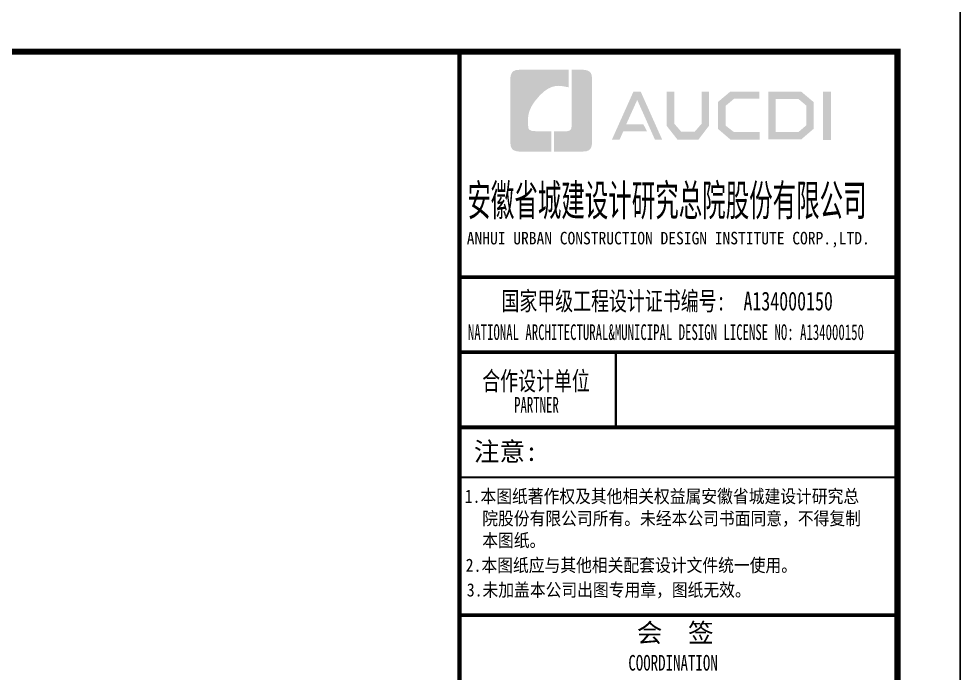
# Model space of a CAD drawing. Extents: x 679383 to 1725648, y -4158549 to 860327.
# Drawn here: x 798157 to 813195, y -2254661 to -2244208 of the extents above; entities that cross this region are included whole.
import ezdxf

# ---------------------------------------------------------------- set-up
doc = ezdxf.new("R2010")
doc.units = 0
doc.header["$LTSCALE"] = 1000
doc.header["$MEASUREMENT"] = 0
for name, color, linetype in [('PUB_TITLE', 7, 'Continuous'), ('图框', 140, 'Continuous'), ('图签文字', 147, 'Continuous')]:
    doc.layers.add(name, color=color, linetype=linetype)
doc.styles.add('HT', font='simhei.ttf')
doc.styles.add('建筑图签-1', font='simhei.ttf', dxfattribs={"width": 0.7})

# ---------------------------------------------------------------- blocks, each defined once
blk = doc.blocks.new('院标1')
h = blk.add_hatch(color=150)
h.dxf.hatch_style = 1
h.set_gradient(color1=(33, 113, 253), color2=(33, 113, 253), tint=1, name='INVCURVED')
edge = h.paths.add_edge_path()
edge.add_spline(control_points=[(116373, 648379), (116379, 648379), (116382, 648379), (116391, 648379), (116391, 648379), (116391, 648379), (116616, 648379), (116616, 648379), (116616, 648379), (116616, 648379), (116616, 648054), (116616, 648054), (116616, 648054), (116616, 648054), (116108, 648054), (116108, 648054), (116108, 648054), (116028, 648054), (115963, 648111), (115963, 648199), (115963, 648199), (115963, 648199), (115963, 649215), (115963, 649215), (115963, 649215), (115963, 649295), (116018, 649360), (116108, 649360), (116108, 649360), (116108, 649360), (116897, 649360), (116897, 649360), (116897, 649360), (116897, 649360), (116897, 649080), (116897, 649080), (116897, 649080), (116897, 649080), (116566, 649140), (116356, 648859), (116356, 648859), (116245, 648719), (116240, 648545), (116247, 648466), (116247, 648466), (116254, 648386), (116247, 648466), (116247, 648466), (116247, 648466), (116247, 648466), (116258, 648374), (116373, 648379)], knot_values=[0, 0, 0, 0, 0.071429, 0.071429, 0.071429, 0.107143, 0.142857, 0.142857, 0.142857, 0.178571, 0.214286, 0.214286, 0.214286, 0.25, 0.285714, 0.285714, 0.285714, 0.321429, 0.357143, 0.357143, 0.357143, 0.392857, 0.428571, 0.428571, 0.428571, 0.464286, 0.5, 0.5, 0.5, 0.535714, 0.571429, 0.571429, 0.571429, 0.607143, 0.642857, 0.642857, 0.642857, 0.678571, 0.714286, 0.714286, 0.714286, 0.75, 0.785714, 0.785714, 0.785714, 0.821429, 0.857143, 0.857143, 0.857143, 0.928571, 1, 1, 1, 1], degree=3, periodic=0)
h = blk.add_hatch(color=150)
h.dxf.hatch_style = 1
h.set_gradient(color1=(33, 113, 253), color2=(33, 113, 253), tint=1, name='INVCURVED')
edge = h.paths.add_edge_path()
edge.add_spline(control_points=[(117268, 649215), (117268, 649215), (117268, 648199), (117268, 648199), (117268, 648199), (117268, 648114), (117212, 648054), (117123, 648054), (117123, 648054), (117123, 648054), (116663, 648054), (116663, 648054), (116663, 648054), (116663, 648054), (116663, 648379), (116663, 648379), (116663, 648379), (116663, 648379), (116865, 648379), (116865, 648379), (116865, 648379), (116907, 648379), (116941, 648413), (116941, 648455), (116941, 648455), (116941, 648455), (116941, 649360), (116941, 649360), (116941, 649360), (116941, 649360), (117123, 649360), (117123, 649360), (117123, 649360), (117204, 649360), (117268, 649306), (117268, 649215)], knot_values=[0, 0, 0, 0, 0.1, 0.1, 0.1, 0.15, 0.2, 0.2, 0.2, 0.25, 0.3, 0.3, 0.3, 0.35, 0.4, 0.4, 0.4, 0.45, 0.5, 0.5, 0.5, 0.55, 0.6, 0.6, 0.6, 0.65, 0.7, 0.7, 0.7, 0.75, 0.8, 0.8, 0.8, 0.9, 1, 1, 1, 1], degree=3, periodic=0)
blk = doc.blocks.new('2q3q2342q35q2343r5q23rwetr')
at = {"layer": 'PUB_TITLE'}
h = blk.add_hatch(color=147, dxfattribs=at)
h.paths.add_polyline_path([(3533426, 3160669), (3533552, 3160669), (3533552, 3159898), (3533426, 3159898)])
h.paths.add_polyline_path([(3532673, 3160552), (3532673, 3160026), (3533034, 3160026), (3533158, 3160133), (3533158, 3160451), (3533038, 3160552)], flags=16)
h.paths.add_polyline_path([(3532555, 3160670), (3532555, 3159908), (3533078, 3159908), (3533276, 3160078), (3533276, 3160506), (3533081, 3160670)])
h.paths.add_polyline_path([(3532412, 3160674), (3532412, 3160558), (3532005, 3160558), (3531873, 3160447), (3531873, 3160128), (3532005, 3160025), (3532415, 3160025), (3532415, 3159904), (3531951, 3159904), (3531748, 3160078), (3531748, 3160506), (3531947, 3160674)])
h.paths.add_polyline_path([(3530929, 3160672), (3531050, 3160672), (3531050, 3160161), (3531164, 3160030), (3531375, 3160030), (3531489, 3160161), (3531489, 3160672), (3531603, 3160672), (3531603, 3160124), (3531438, 3159907), (3531101, 3159907), (3530929, 3160126)])
h.paths.add_polyline_path([(3530398, 3160671), (3530515, 3160671), (3530857, 3159906), (3530741, 3159906), (3530459, 3160540), (3530284, 3160152), (3530556, 3160152), (3530616, 3160037), (3530236, 3160037), (3530177, 3159904), (3530054, 3159904)])
at = {"layer": '图框'}
for p, q in [((3527618, 3157710), (3534618, 3157710)), ((3527618, 3157710), (3534618, 3157710)), ((3527618, 3156510), (3534618, 3156510))]:
    blk.add_line(p, q, dxfattribs=at)
for points, const_width in [([(3527618, 3121310), (3527618, 3161310)], 70), ([(3527618, 3157710), (3534618, 3157710)], 60), ([(3527618, 3156510), (3534618, 3156510)], 60), ([(3527618, 3156510), (3534618, 3156510)], 60), ([(3530118, 3156510), (3530118, 3155310)], 35), ([(3527618, 3155310), (3534618, 3155310)], 60), ([(3527618, 3155310), (3534618, 3155310)], 60), ([(3527618, 3154510), (3534618, 3154510)], 35), ([(3527626, 3152310), (3534626, 3152310)], 60)]:
    blk.add_lwpolyline(points, dxfattribs=dict(at, const_width=const_width))
blk.add_blockref('院标1', (3412469, 2511661))
at = {"layer": 'PUB_TITLE', "style": 'HT', "width": 0.88}
for s, p in [('1.本图纸著作权及其他相关权益属安徽省城建设计研究总', (3527703, 3154103)), ('院股份有限公司所有。未经本公司书面同意，不得复制', (3527983, 3153749)), ('本图纸。', (3527983, 3153399)), (' 2.本图纸应与其他相关配套设计文件统一使用。 ', (3527593, 3153002)), ('3.未加盖本公司出图专用章，图纸无效。', (3527736, 3152608))]:
    blk.add_text(s, height=210, dxfattribs=at).set_placement(p)
at = {"layer": '图签文字', "color": 7, "style": '建筑图签-1'}
for s, height, width, p in [('安徽省城建设计研究总院股份有限公司', 500, 0.55, (3527746, 3158687)), ('国家甲级工程设计证书编号:  A134000150', 300, 0.7, (3528290, 3157177)), ('合作设计单位', 300, 0.7, (3527983, 3155900))]:
    blk.add_text(s, height=height, dxfattribs=dict(at, width=width)).set_placement(p)
at = {"layer": '图签文字', "linetype": 'Continuous', "style": '建筑图签-1', "width": 0.91}
blk.add_text('ANHUI URBAN CONSTRUCTION DESIGN INSTITUTE CORP.,LTD.', height=200, dxfattribs=at).set_placement((3527736, 3158232))
at = {"layer": '图签文字', "style": '建筑图签-1'}
for s, width, p in [('NATIONAL ARCHITECTURAL&MUNICIPAL DESIGN LICENSE NO: A134000150', 0.6, (3527754, 3156705)), ('PARTNER', 0.6, (3528492, 3155544)), ('COORDINATION', 0.7, (3530317, 3151423))]:
    blk.add_text(s, height=250, dxfattribs=dict(at, width=width)).set_placement(p)
at = {"layer": '图签文字', "color": 7, "style": '建筑图签-1'}
for s, p in [('注意:', (3527849, 3154773)), ('会  签', (3530452, 3151878))]:
    blk.add_text(s, height=300, dxfattribs=at).set_placement(p)

msp = doc.modelspace()

# ---------------------------------------------------------------- linework, layer by layer
at = {"layer": '图框'}
msp.add_lwpolyline([(738895, -2285733), (813195, -2285733), (813195, -2243733), (738895, -2243733)], close=True, dxfattribs=at)
at = {"layer": '图框', "const_width": 100}
msp.add_lwpolyline([(741395, -2284733), (812195, -2284733), (812195, -2244733), (741395, -2244733)], close=True, dxfattribs=at)

# ---------------------------------------------------------------- block references
at = {"layer": '图框'}
msp.add_blockref('2q3q2342q35q2343r5q23rwetr', (-2722423, -5406043), dxfattribs=at)

doc.saveas('drawing.dxf')
